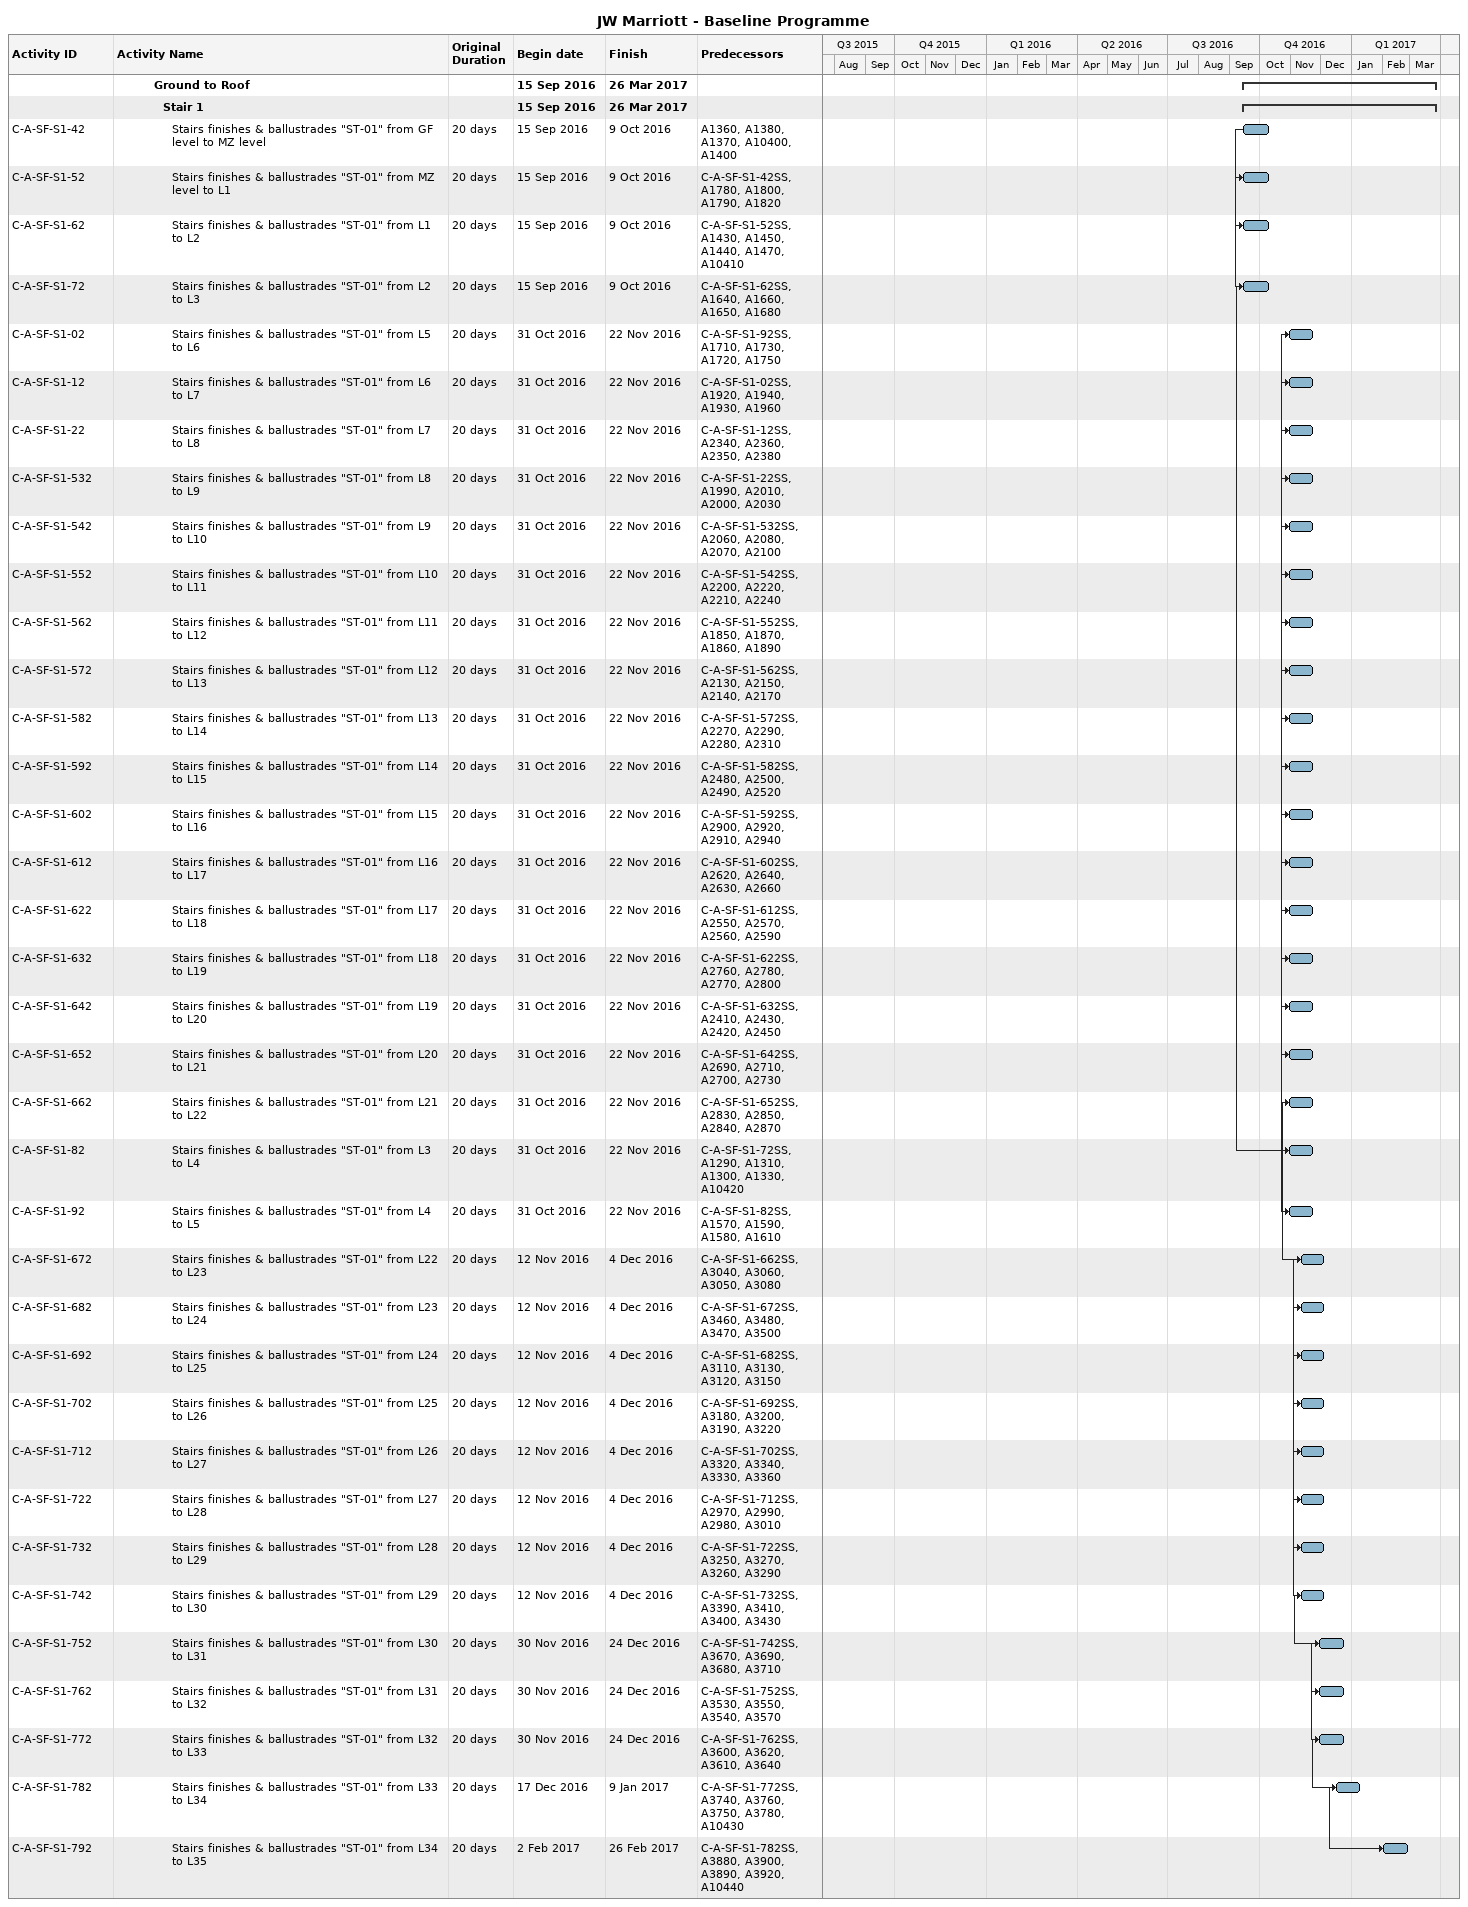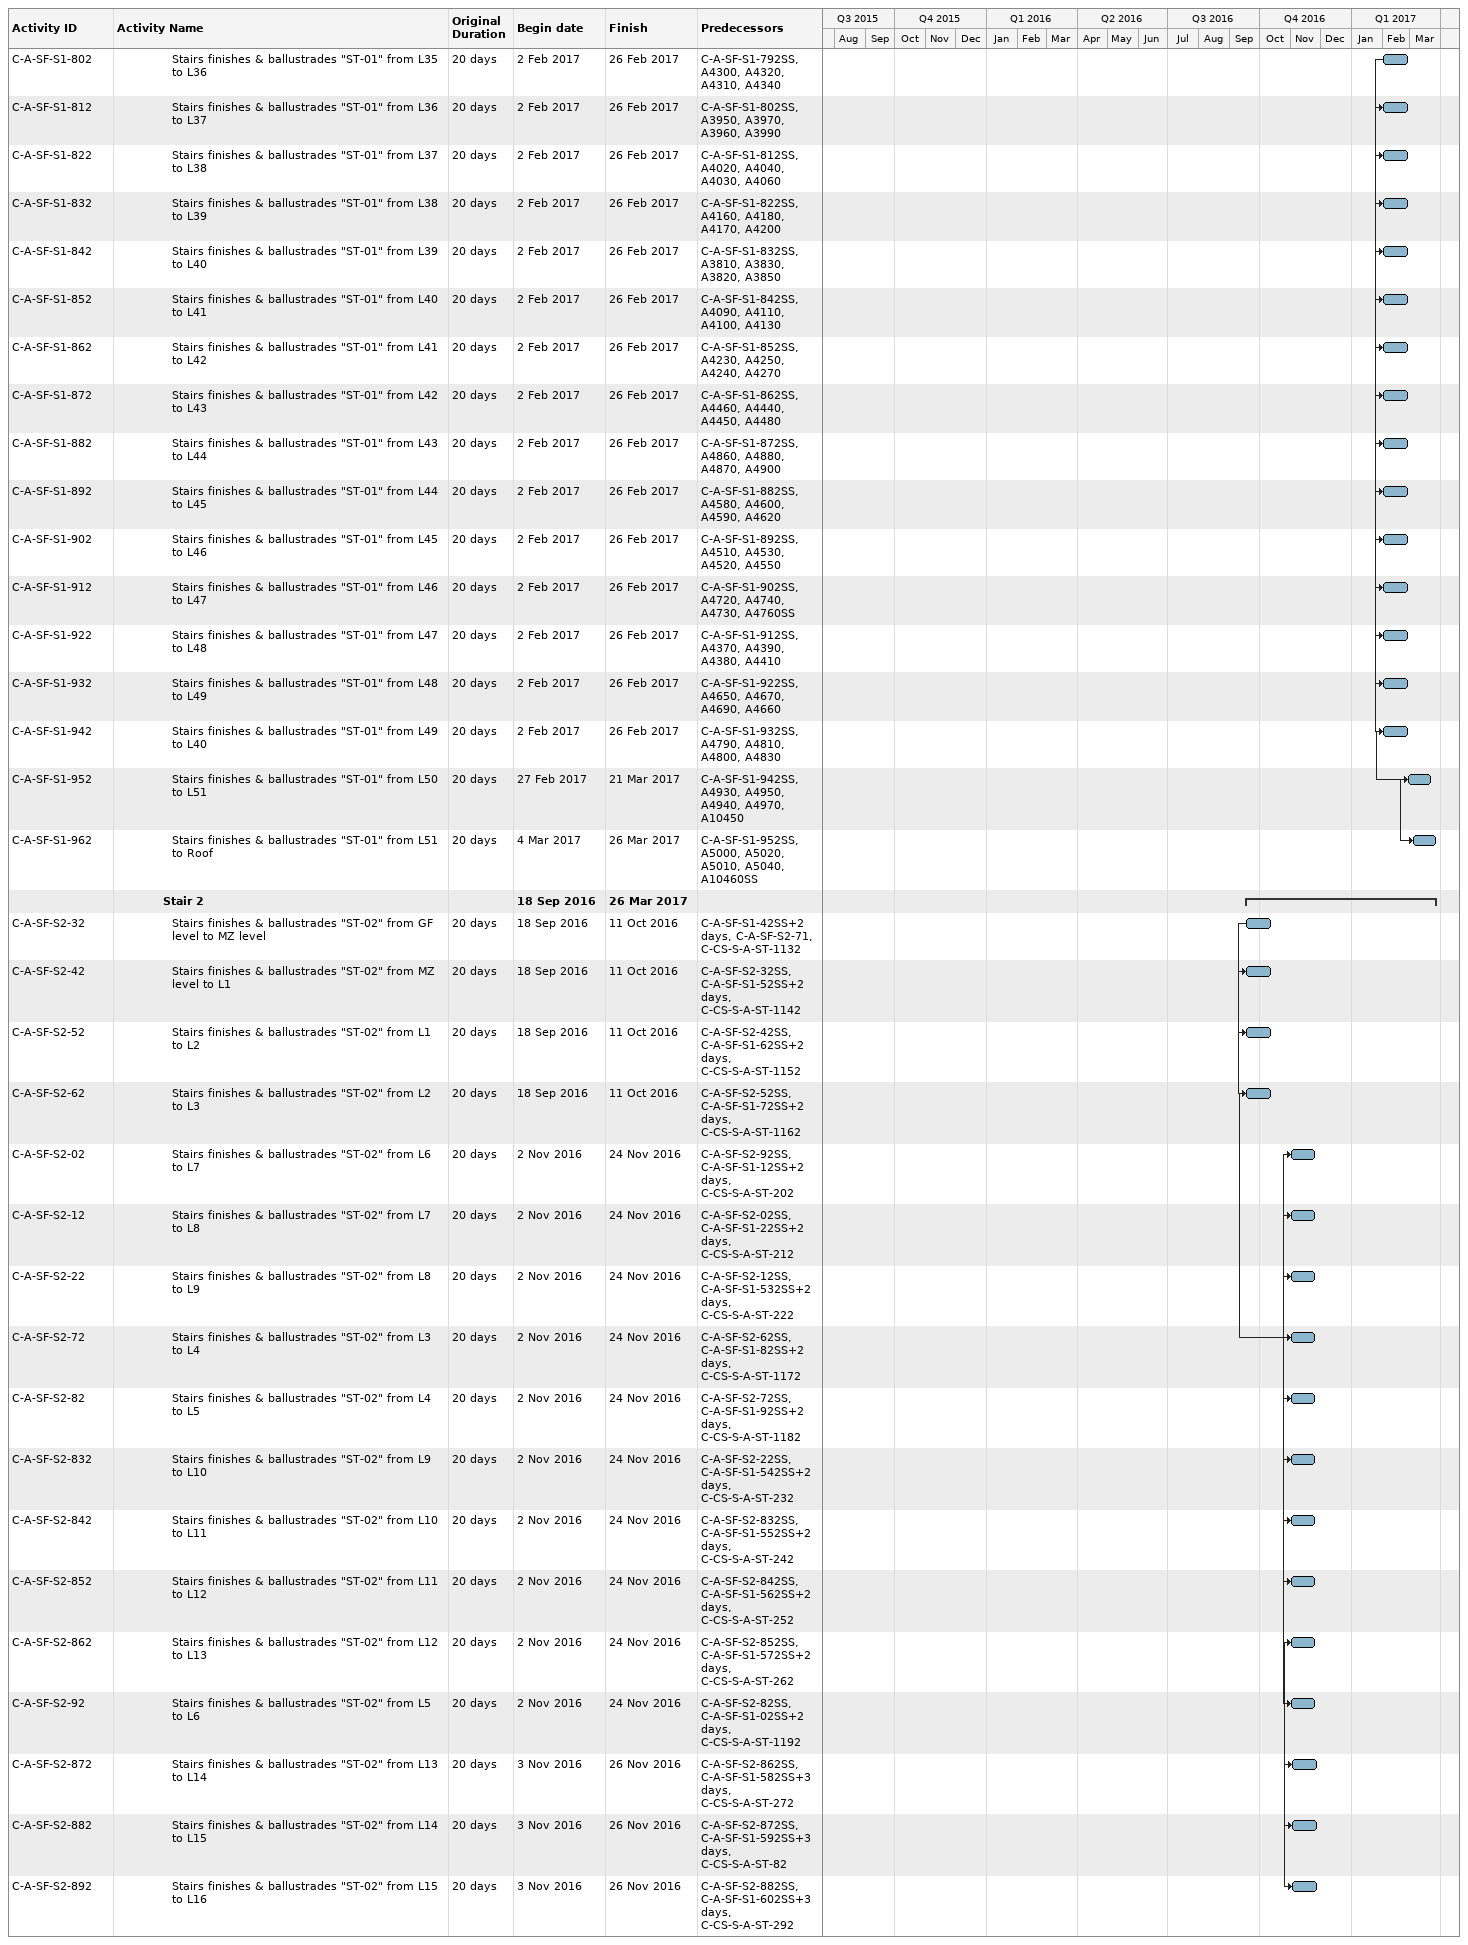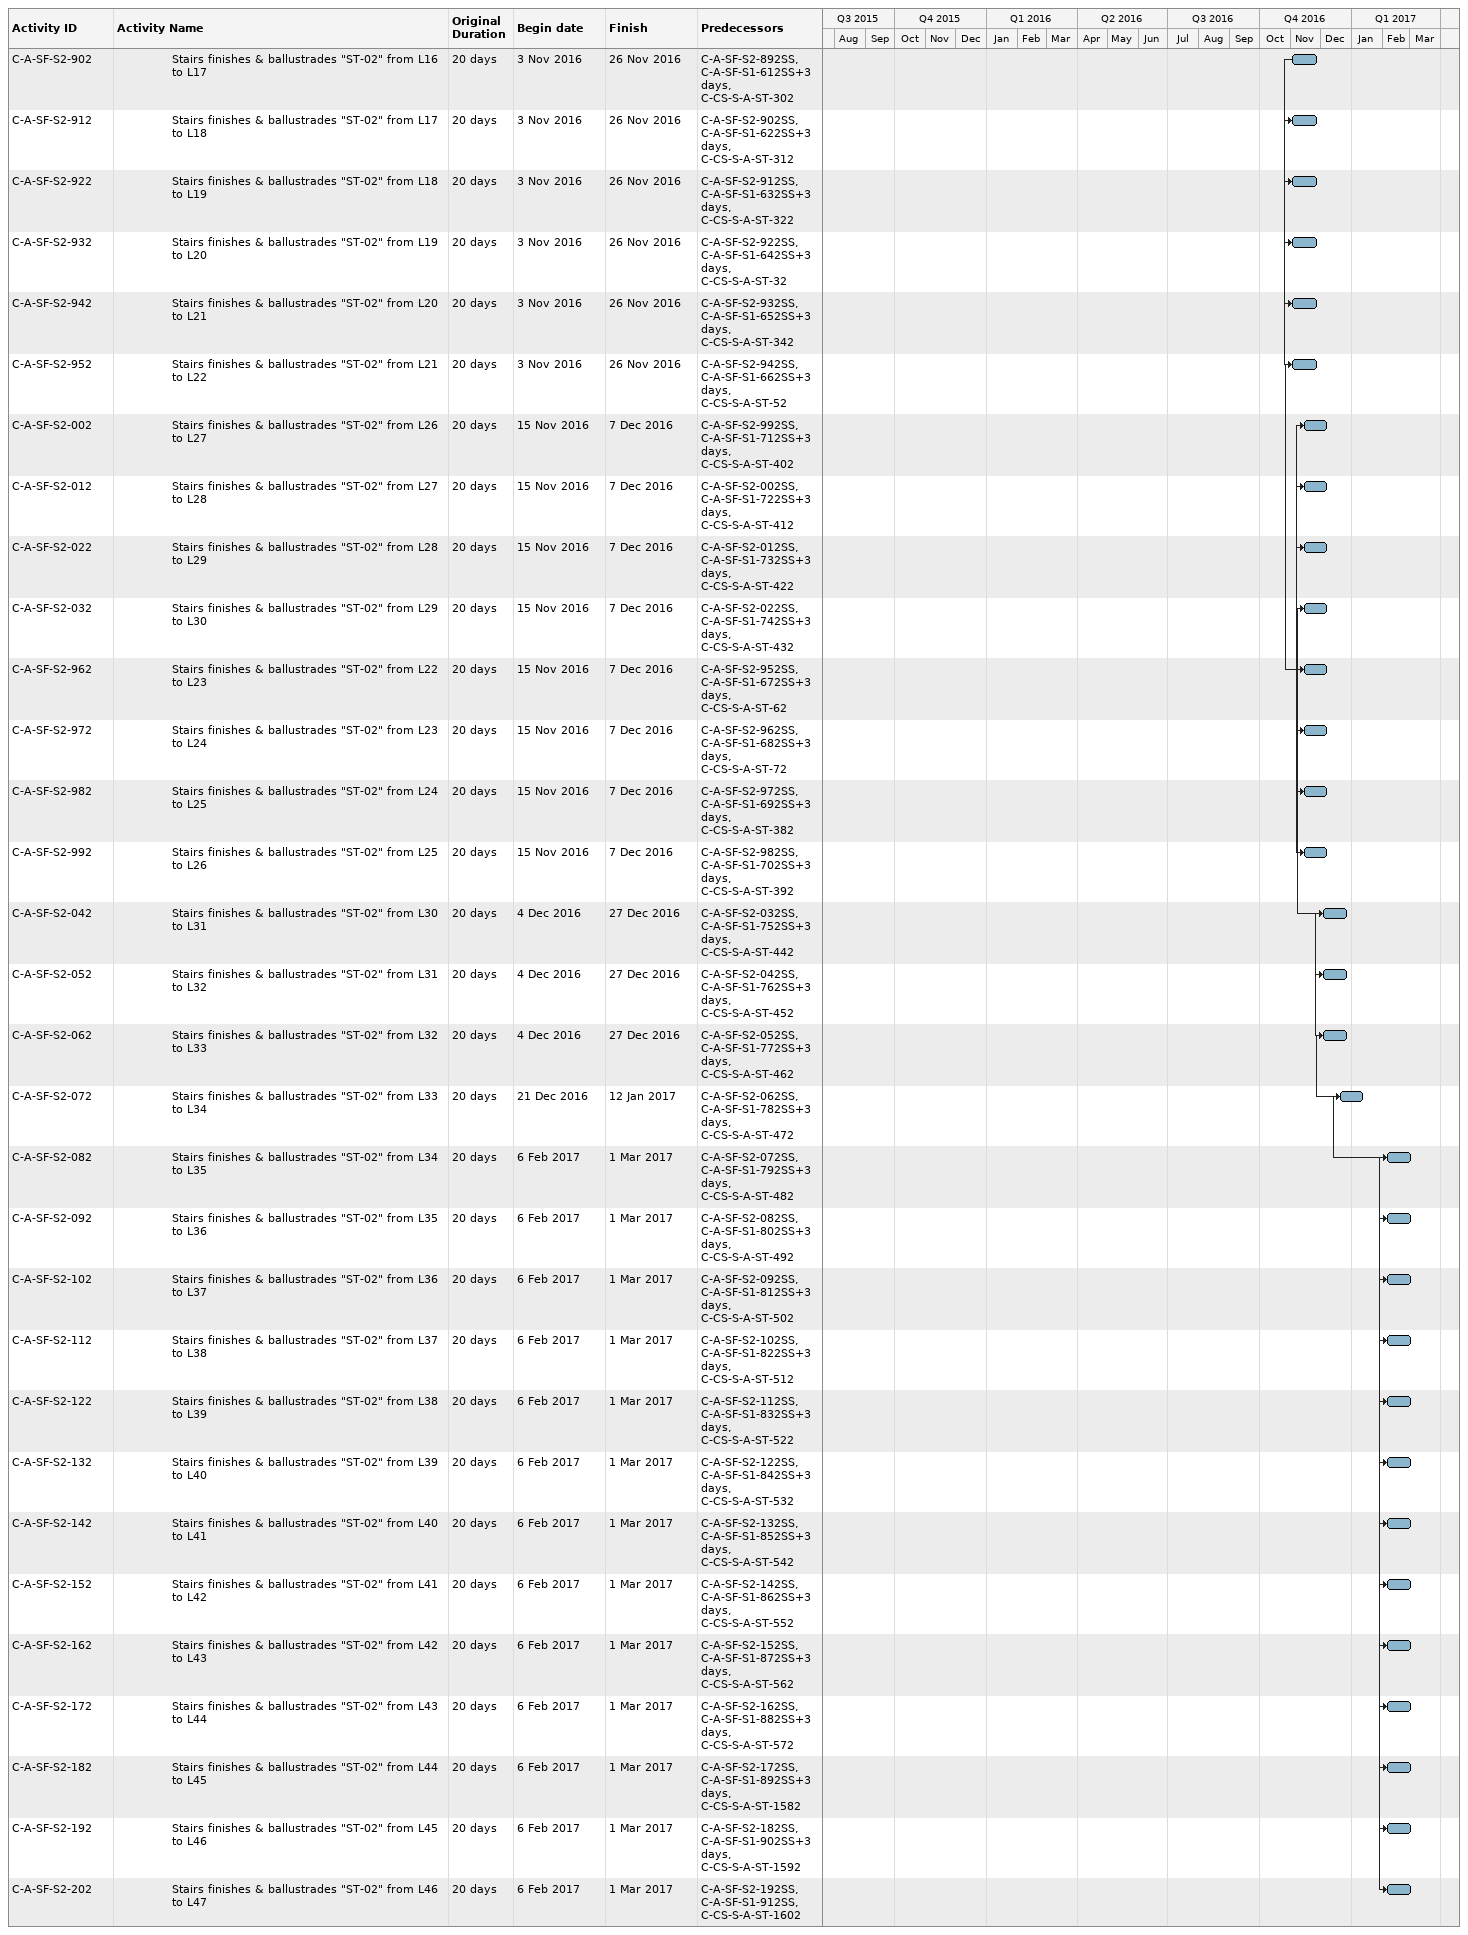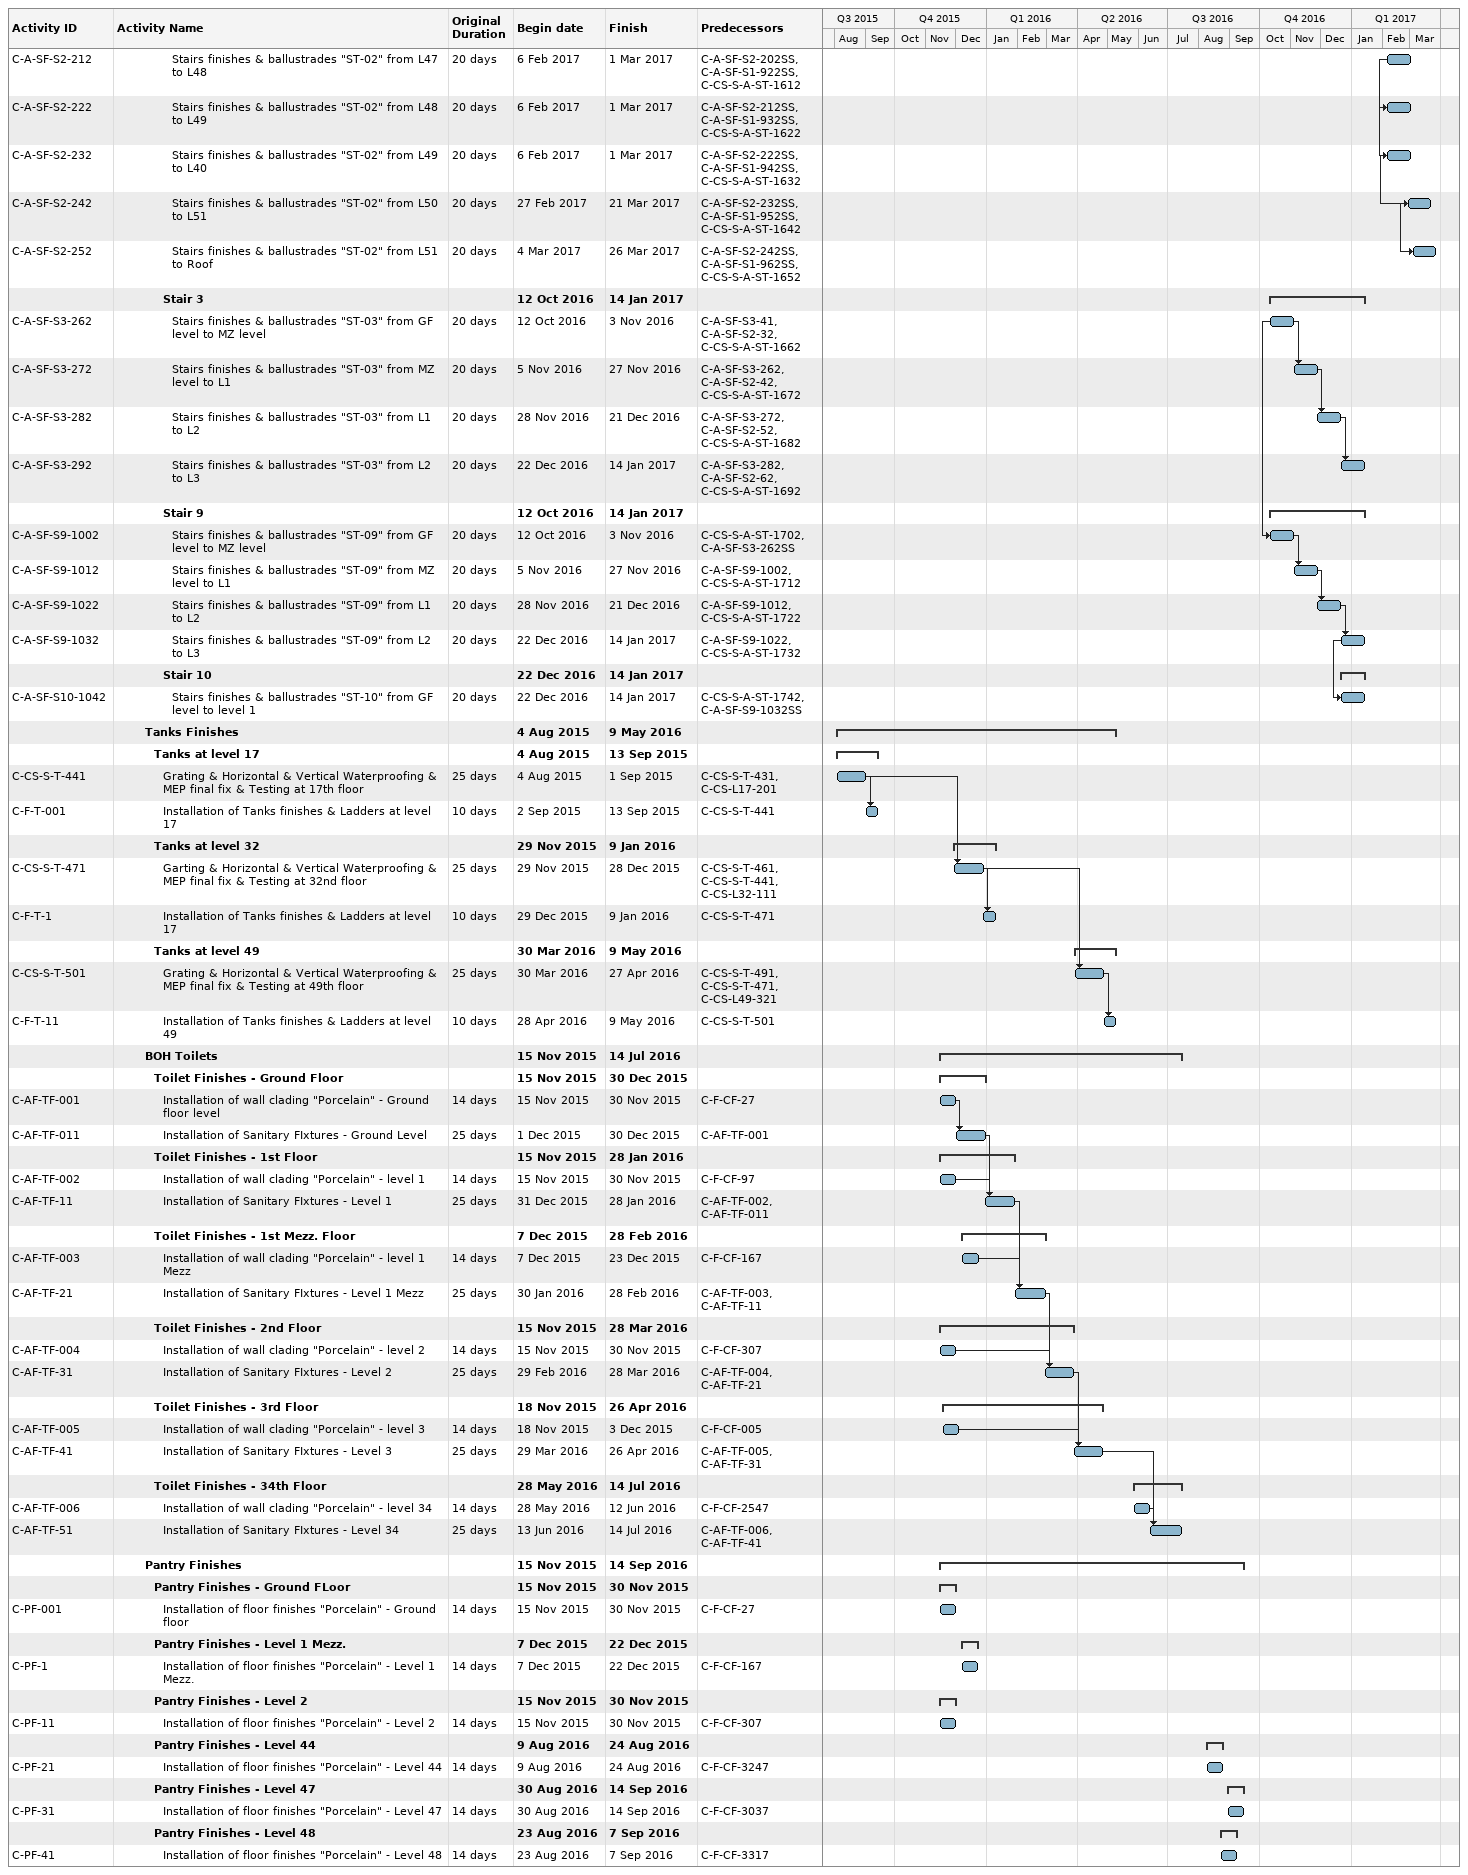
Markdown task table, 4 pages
JW Marriott - Baseline Programme

| ID | Level | Task | Original duration | Start | Finish | Predecessors |
|---|---|---|---|---|---|---|
|  | 5 | **Ground to Roof** |  | 2016-09-15 | 2017-03-26 |  |
|  | 6 | **Stair 1** |  | 2016-09-15 | 2017-03-26 |  |
| C-A-SF-S1-42 | 7 | Stairs finishes & ballustrades "ST-01" from GF level to MZ level | 20d | 2016-09-15 | 2016-10-09 | A1360, A1380, A1370, A10400, A1400 |
| C-A-SF-S1-52 | 7 | Stairs finishes & ballustrades "ST-01" from MZ level to L1 | 20d | 2016-09-15 | 2016-10-09 | C-A-SF-S1-42SS, A1780, A1800, A1790, A1820 |
| C-A-SF-S1-62 | 7 | Stairs finishes & ballustrades "ST-01" from L1 to L2 | 20d | 2016-09-15 | 2016-10-09 | C-A-SF-S1-52SS, A1430, A1450, A1440, A1470, A10410 |
| C-A-SF-S1-72 | 7 | Stairs finishes & ballustrades "ST-01" from L2 to L3 | 20d | 2016-09-15 | 2016-10-09 | C-A-SF-S1-62SS, A1640, A1660, A1650, A1680 |
| C-A-SF-S1-02 | 7 | Stairs finishes & ballustrades "ST-01" from L5 to L6 | 20d | 2016-10-31 | 2016-11-22 | C-A-SF-S1-92SS, A1710, A1730, A1720, A1750 |
| C-A-SF-S1-12 | 7 | Stairs finishes & ballustrades "ST-01" from L6 to L7 | 20d | 2016-10-31 | 2016-11-22 | C-A-SF-S1-02SS, A1920, A1940, A1930, A1960 |
| C-A-SF-S1-22 | 7 | Stairs finishes & ballustrades "ST-01" from L7 to L8 | 20d | 2016-10-31 | 2016-11-22 | C-A-SF-S1-12SS, A2340, A2360, A2350, A2380 |
| C-A-SF-S1-532 | 7 | Stairs finishes & ballustrades "ST-01" from L8 to L9 | 20d | 2016-10-31 | 2016-11-22 | C-A-SF-S1-22SS, A1990, A2010, A2000, A2030 |
| C-A-SF-S1-542 | 7 | Stairs finishes & ballustrades "ST-01" from L9 to L10 | 20d | 2016-10-31 | 2016-11-22 | C-A-SF-S1-532SS, A2060, A2080, A2070, A2100 |
| C-A-SF-S1-552 | 7 | Stairs finishes & ballustrades "ST-01" from L10 to L11 | 20d | 2016-10-31 | 2016-11-22 | C-A-SF-S1-542SS, A2200, A2220, A2210, A2240 |
| C-A-SF-S1-562 | 7 | Stairs finishes & ballustrades "ST-01" from L11 to L12 | 20d | 2016-10-31 | 2016-11-22 | C-A-SF-S1-552SS, A1850, A1870, A1860, A1890 |
| C-A-SF-S1-572 | 7 | Stairs finishes & ballustrades "ST-01" from L12 to L13 | 20d | 2016-10-31 | 2016-11-22 | C-A-SF-S1-562SS, A2130, A2150, A2140, A2170 |
| C-A-SF-S1-582 | 7 | Stairs finishes & ballustrades "ST-01" from L13 to L14 | 20d | 2016-10-31 | 2016-11-22 | C-A-SF-S1-572SS, A2270, A2290, A2280, A2310 |
| C-A-SF-S1-592 | 7 | Stairs finishes & ballustrades "ST-01" from L14 to L15 | 20d | 2016-10-31 | 2016-11-22 | C-A-SF-S1-582SS, A2480, A2500, A2490, A2520 |
| C-A-SF-S1-602 | 7 | Stairs finishes & ballustrades "ST-01" from L15 to L16 | 20d | 2016-10-31 | 2016-11-22 | C-A-SF-S1-592SS, A2900, A2920, A2910, A2940 |
| C-A-SF-S1-612 | 7 | Stairs finishes & ballustrades "ST-01" from L16 to L17 | 20d | 2016-10-31 | 2016-11-22 | C-A-SF-S1-602SS, A2620, A2640, A2630, A2660 |
| C-A-SF-S1-622 | 7 | Stairs finishes & ballustrades "ST-01" from L17 to L18 | 20d | 2016-10-31 | 2016-11-22 | C-A-SF-S1-612SS, A2550, A2570, A2560, A2590 |
| C-A-SF-S1-632 | 7 | Stairs finishes & ballustrades "ST-01" from L18 to L19 | 20d | 2016-10-31 | 2016-11-22 | C-A-SF-S1-622SS, A2760, A2780, A2770, A2800 |
| C-A-SF-S1-642 | 7 | Stairs finishes & ballustrades "ST-01" from L19 to L20 | 20d | 2016-10-31 | 2016-11-22 | C-A-SF-S1-632SS, A2410, A2430, A2420, A2450 |
| C-A-SF-S1-652 | 7 | Stairs finishes & ballustrades "ST-01" from L20 to L21 | 20d | 2016-10-31 | 2016-11-22 | C-A-SF-S1-642SS, A2690, A2710, A2700, A2730 |
| C-A-SF-S1-662 | 7 | Stairs finishes & ballustrades "ST-01" from L21 to L22 | 20d | 2016-10-31 | 2016-11-22 | C-A-SF-S1-652SS, A2830, A2850, A2840, A2870 |
| C-A-SF-S1-82 | 7 | Stairs finishes & ballustrades "ST-01" from L3 to L4 | 20d | 2016-10-31 | 2016-11-22 | C-A-SF-S1-72SS, A1290, A1310, A1300, A1330, A10420 |
| C-A-SF-S1-92 | 7 | Stairs finishes & ballustrades "ST-01" from L4 to L5 | 20d | 2016-10-31 | 2016-11-22 | C-A-SF-S1-82SS, A1570, A1590, A1580, A1610 |
| C-A-SF-S1-672 | 7 | Stairs finishes & ballustrades "ST-01" from L22 to L23 | 20d | 2016-11-12 | 2016-12-04 | C-A-SF-S1-662SS, A3040, A3060, A3050, A3080 |
| C-A-SF-S1-682 | 7 | Stairs finishes & ballustrades "ST-01" from L23 to L24 | 20d | 2016-11-12 | 2016-12-04 | C-A-SF-S1-672SS, A3460, A3480, A3470, A3500 |
| C-A-SF-S1-692 | 7 | Stairs finishes & ballustrades "ST-01" from L24 to L25 | 20d | 2016-11-12 | 2016-12-04 | C-A-SF-S1-682SS, A3110, A3130, A3120, A3150 |
| C-A-SF-S1-702 | 7 | Stairs finishes & ballustrades "ST-01" from L25 to L26 | 20d | 2016-11-12 | 2016-12-04 | C-A-SF-S1-692SS, A3180, A3200, A3190, A3220 |
| C-A-SF-S1-712 | 7 | Stairs finishes & ballustrades "ST-01" from L26 to L27 | 20d | 2016-11-12 | 2016-12-04 | C-A-SF-S1-702SS, A3320, A3340, A3330, A3360 |
| C-A-SF-S1-722 | 7 | Stairs finishes & ballustrades "ST-01" from L27 to L28 | 20d | 2016-11-12 | 2016-12-04 | C-A-SF-S1-712SS, A2970, A2990, A2980, A3010 |
| C-A-SF-S1-732 | 7 | Stairs finishes & ballustrades "ST-01" from L28 to L29 | 20d | 2016-11-12 | 2016-12-04 | C-A-SF-S1-722SS, A3250, A3270, A3260, A3290 |
| C-A-SF-S1-742 | 7 | Stairs finishes & ballustrades "ST-01" from L29 to L30 | 20d | 2016-11-12 | 2016-12-04 | C-A-SF-S1-732SS, A3390, A3410, A3400, A3430 |
| C-A-SF-S1-752 | 7 | Stairs finishes & ballustrades "ST-01" from L30 to L31 | 20d | 2016-11-30 | 2016-12-24 | C-A-SF-S1-742SS, A3670, A3690, A3680, A3710 |
| C-A-SF-S1-762 | 7 | Stairs finishes & ballustrades "ST-01" from L31 to L32 | 20d | 2016-11-30 | 2016-12-24 | C-A-SF-S1-752SS, A3530, A3550, A3540, A3570 |
| C-A-SF-S1-772 | 7 | Stairs finishes & ballustrades "ST-01" from L32 to L33 | 20d | 2016-11-30 | 2016-12-24 | C-A-SF-S1-762SS, A3600, A3620, A3610, A3640 |
| C-A-SF-S1-782 | 7 | Stairs finishes & ballustrades "ST-01" from L33 to L34 | 20d | 2016-12-17 | 2017-01-09 | C-A-SF-S1-772SS, A3740, A3760, A3750, A3780, A10430 |
| C-A-SF-S1-792 | 7 | Stairs finishes & ballustrades "ST-01" from L34 to L35 | 20d | 2017-02-02 | 2017-02-26 | C-A-SF-S1-782SS, A3880, A3900, A3890, A3920, A10440 |
| C-A-SF-S1-802 | 7 | Stairs finishes & ballustrades "ST-01" from L35 to L36 | 20d | 2017-02-02 | 2017-02-26 | C-A-SF-S1-792SS, A4300, A4320, A4310, A4340 |
| C-A-SF-S1-812 | 7 | Stairs finishes & ballustrades "ST-01" from L36 to L37 | 20d | 2017-02-02 | 2017-02-26 | C-A-SF-S1-802SS, A3950, A3970, A3960, A3990 |
| C-A-SF-S1-822 | 7 | Stairs finishes & ballustrades "ST-01" from L37 to L38 | 20d | 2017-02-02 | 2017-02-26 | C-A-SF-S1-812SS, A4020, A4040, A4030, A4060 |
| C-A-SF-S1-832 | 7 | Stairs finishes & ballustrades "ST-01" from L38 to L39 | 20d | 2017-02-02 | 2017-02-26 | C-A-SF-S1-822SS, A4160, A4180, A4170, A4200 |
| C-A-SF-S1-842 | 7 | Stairs finishes & ballustrades "ST-01" from L39 to L40 | 20d | 2017-02-02 | 2017-02-26 | C-A-SF-S1-832SS, A3810, A3830, A3820, A3850 |
| C-A-SF-S1-852 | 7 | Stairs finishes & ballustrades "ST-01" from L40 to L41 | 20d | 2017-02-02 | 2017-02-26 | C-A-SF-S1-842SS, A4090, A4110, A4100, A4130 |
| C-A-SF-S1-862 | 7 | Stairs finishes & ballustrades "ST-01" from L41 to L42 | 20d | 2017-02-02 | 2017-02-26 | C-A-SF-S1-852SS, A4230, A4250, A4240, A4270 |
| C-A-SF-S1-872 | 7 | Stairs finishes & ballustrades "ST-01" from L42 to L43 | 20d | 2017-02-02 | 2017-02-26 | C-A-SF-S1-862SS, A4460, A4440, A4450, A4480 |
| C-A-SF-S1-882 | 7 | Stairs finishes & ballustrades "ST-01" from L43 to L44 | 20d | 2017-02-02 | 2017-02-26 | C-A-SF-S1-872SS, A4860, A4880, A4870, A4900 |
| C-A-SF-S1-892 | 7 | Stairs finishes & ballustrades "ST-01" from L44 to L45 | 20d | 2017-02-02 | 2017-02-26 | C-A-SF-S1-882SS, A4580, A4600, A4590, A4620 |
| C-A-SF-S1-902 | 7 | Stairs finishes & ballustrades "ST-01" from L45 to L46 | 20d | 2017-02-02 | 2017-02-26 | C-A-SF-S1-892SS, A4510, A4530, A4520, A4550 |
| C-A-SF-S1-912 | 7 | Stairs finishes & ballustrades "ST-01" from L46 to L47 | 20d | 2017-02-02 | 2017-02-26 | C-A-SF-S1-902SS, A4720, A4740, A4730, A4760SS |
| C-A-SF-S1-922 | 7 | Stairs finishes & ballustrades "ST-01" from L47 to L48 | 20d | 2017-02-02 | 2017-02-26 | C-A-SF-S1-912SS, A4370, A4390, A4380, A4410 |
| C-A-SF-S1-932 | 7 | Stairs finishes & ballustrades "ST-01" from L48 to L49 | 20d | 2017-02-02 | 2017-02-26 | C-A-SF-S1-922SS, A4650, A4670, A4690, A4660 |
| C-A-SF-S1-942 | 7 | Stairs finishes & ballustrades "ST-01" from L49 to L40 | 20d | 2017-02-02 | 2017-02-26 | C-A-SF-S1-932SS, A4790, A4810, A4800, A4830 |
| C-A-SF-S1-952 | 7 | Stairs finishes & ballustrades "ST-01" from L50 to L51 | 20d | 2017-02-27 | 2017-03-21 | C-A-SF-S1-942SS, A4930, A4950, A4940, A4970, A10450 |
| C-A-SF-S1-962 | 7 | Stairs finishes & ballustrades "ST-01" from L51 to Roof | 20d | 2017-03-04 | 2017-03-26 | C-A-SF-S1-952SS, A5000, A5020, A5010, A5040, A10460SS |
|  | 6 | **Stair 2** |  | 2016-09-18 | 2017-03-26 |  |
| C-A-SF-S2-32 | 7 | Stairs finishes & ballustrades "ST-02" from GF level to MZ level | 20d | 2016-09-18 | 2016-10-11 | C-A-SF-S1-42SS+2d, C-A-SF-S2-71, C-CS-S-A-ST-1132 |
| C-A-SF-S2-42 | 7 | Stairs finishes & ballustrades "ST-02" from MZ level to L1 | 20d | 2016-09-18 | 2016-10-11 | C-A-SF-S2-32SS, C-A-SF-S1-52SS+2d, C-CS-S-A-ST-1142 |
| C-A-SF-S2-52 | 7 | Stairs finishes & ballustrades "ST-02" from L1 to L2 | 20d | 2016-09-18 | 2016-10-11 | C-A-SF-S2-42SS, C-A-SF-S1-62SS+2d, C-CS-S-A-ST-1152 |
| C-A-SF-S2-62 | 7 | Stairs finishes & ballustrades "ST-02" from L2 to L3 | 20d | 2016-09-18 | 2016-10-11 | C-A-SF-S2-52SS, C-A-SF-S1-72SS+2d, C-CS-S-A-ST-1162 |
| C-A-SF-S2-02 | 7 | Stairs finishes & ballustrades "ST-02" from L6 to L7 | 20d | 2016-11-02 | 2016-11-24 | C-A-SF-S2-92SS, C-A-SF-S1-12SS+2d, C-CS-S-A-ST-202 |
| C-A-SF-S2-12 | 7 | Stairs finishes & ballustrades "ST-02" from L7 to L8 | 20d | 2016-11-02 | 2016-11-24 | C-A-SF-S2-02SS, C-A-SF-S1-22SS+2d, C-CS-S-A-ST-212 |
| C-A-SF-S2-22 | 7 | Stairs finishes & ballustrades "ST-02" from L8 to L9 | 20d | 2016-11-02 | 2016-11-24 | C-A-SF-S2-12SS, C-A-SF-S1-532SS+2d, C-CS-S-A-ST-222 |
| C-A-SF-S2-72 | 7 | Stairs finishes & ballustrades "ST-02" from L3 to L4 | 20d | 2016-11-02 | 2016-11-24 | C-A-SF-S2-62SS, C-A-SF-S1-82SS+2d, C-CS-S-A-ST-1172 |
| C-A-SF-S2-82 | 7 | Stairs finishes & ballustrades "ST-02" from L4 to L5 | 20d | 2016-11-02 | 2016-11-24 | C-A-SF-S2-72SS, C-A-SF-S1-92SS+2d, C-CS-S-A-ST-1182 |
| C-A-SF-S2-832 | 7 | Stairs finishes & ballustrades "ST-02" from L9 to L10 | 20d | 2016-11-02 | 2016-11-24 | C-A-SF-S2-22SS, C-A-SF-S1-542SS+2d, C-CS-S-A-ST-232 |
| C-A-SF-S2-842 | 7 | Stairs finishes & ballustrades "ST-02" from L10 to L11 | 20d | 2016-11-02 | 2016-11-24 | C-A-SF-S2-832SS, C-A-SF-S1-552SS+2d, C-CS-S-A-ST-242 |
| C-A-SF-S2-852 | 7 | Stairs finishes & ballustrades "ST-02" from L11 to L12 | 20d | 2016-11-02 | 2016-11-24 | C-A-SF-S2-842SS, C-A-SF-S1-562SS+2d, C-CS-S-A-ST-252 |
| C-A-SF-S2-862 | 7 | Stairs finishes & ballustrades "ST-02" from L12 to L13 | 20d | 2016-11-02 | 2016-11-24 | C-A-SF-S2-852SS, C-A-SF-S1-572SS+2d, C-CS-S-A-ST-262 |
| C-A-SF-S2-92 | 7 | Stairs finishes & ballustrades "ST-02" from L5 to L6 | 20d | 2016-11-02 | 2016-11-24 | C-A-SF-S2-82SS, C-A-SF-S1-02SS+2d, C-CS-S-A-ST-1192 |
| C-A-SF-S2-872 | 7 | Stairs finishes & ballustrades "ST-02" from L13 to L14 | 20d | 2016-11-03 | 2016-11-26 | C-A-SF-S2-862SS, C-A-SF-S1-582SS+3d, C-CS-S-A-ST-272 |
| C-A-SF-S2-882 | 7 | Stairs finishes & ballustrades "ST-02" from L14 to L15 | 20d | 2016-11-03 | 2016-11-26 | C-A-SF-S2-872SS, C-A-SF-S1-592SS+3d, C-CS-S-A-ST-82 |
| C-A-SF-S2-892 | 7 | Stairs finishes & ballustrades "ST-02" from L15 to L16 | 20d | 2016-11-03 | 2016-11-26 | C-A-SF-S2-882SS, C-A-SF-S1-602SS+3d, C-CS-S-A-ST-292 |
| C-A-SF-S2-902 | 7 | Stairs finishes & ballustrades "ST-02" from L16 to L17 | 20d | 2016-11-03 | 2016-11-26 | C-A-SF-S2-892SS, C-A-SF-S1-612SS+3d, C-CS-S-A-ST-302 |
| C-A-SF-S2-912 | 7 | Stairs finishes & ballustrades "ST-02" from L17 to L18 | 20d | 2016-11-03 | 2016-11-26 | C-A-SF-S2-902SS, C-A-SF-S1-622SS+3d, C-CS-S-A-ST-312 |
| C-A-SF-S2-922 | 7 | Stairs finishes & ballustrades "ST-02" from L18 to L19 | 20d | 2016-11-03 | 2016-11-26 | C-A-SF-S2-912SS, C-A-SF-S1-632SS+3d, C-CS-S-A-ST-322 |
| C-A-SF-S2-932 | 7 | Stairs finishes & ballustrades "ST-02" from L19 to L20 | 20d | 2016-11-03 | 2016-11-26 | C-A-SF-S2-922SS, C-A-SF-S1-642SS+3d, C-CS-S-A-ST-32 |
| C-A-SF-S2-942 | 7 | Stairs finishes & ballustrades "ST-02" from L20 to L21 | 20d | 2016-11-03 | 2016-11-26 | C-A-SF-S2-932SS, C-A-SF-S1-652SS+3d, C-CS-S-A-ST-342 |
| C-A-SF-S2-952 | 7 | Stairs finishes & ballustrades "ST-02" from L21 to L22 | 20d | 2016-11-03 | 2016-11-26 | C-A-SF-S2-942SS, C-A-SF-S1-662SS+3d, C-CS-S-A-ST-52 |
| C-A-SF-S2-002 | 7 | Stairs finishes & ballustrades "ST-02" from L26 to L27 | 20d | 2016-11-15 | 2016-12-07 | C-A-SF-S2-992SS, C-A-SF-S1-712SS+3d, C-CS-S-A-ST-402 |
| C-A-SF-S2-012 | 7 | Stairs finishes & ballustrades "ST-02" from L27 to L28 | 20d | 2016-11-15 | 2016-12-07 | C-A-SF-S2-002SS, C-A-SF-S1-722SS+3d, C-CS-S-A-ST-412 |
| C-A-SF-S2-022 | 7 | Stairs finishes & ballustrades "ST-02" from L28 to L29 | 20d | 2016-11-15 | 2016-12-07 | C-A-SF-S2-012SS, C-A-SF-S1-732SS+3d, C-CS-S-A-ST-422 |
| C-A-SF-S2-032 | 7 | Stairs finishes & ballustrades "ST-02" from L29 to L30 | 20d | 2016-11-15 | 2016-12-07 | C-A-SF-S2-022SS, C-A-SF-S1-742SS+3d, C-CS-S-A-ST-432 |
| C-A-SF-S2-962 | 7 | Stairs finishes & ballustrades "ST-02" from L22 to L23 | 20d | 2016-11-15 | 2016-12-07 | C-A-SF-S2-952SS, C-A-SF-S1-672SS+3d, C-CS-S-A-ST-62 |
| C-A-SF-S2-972 | 7 | Stairs finishes & ballustrades "ST-02" from L23 to L24 | 20d | 2016-11-15 | 2016-12-07 | C-A-SF-S2-962SS, C-A-SF-S1-682SS+3d, C-CS-S-A-ST-72 |
| C-A-SF-S2-982 | 7 | Stairs finishes & ballustrades "ST-02" from L24 to L25 | 20d | 2016-11-15 | 2016-12-07 | C-A-SF-S2-972SS, C-A-SF-S1-692SS+3d, C-CS-S-A-ST-382 |
| C-A-SF-S2-992 | 7 | Stairs finishes & ballustrades "ST-02" from L25 to L26 | 20d | 2016-11-15 | 2016-12-07 | C-A-SF-S2-982SS, C-A-SF-S1-702SS+3d, C-CS-S-A-ST-392 |
| C-A-SF-S2-042 | 7 | Stairs finishes & ballustrades "ST-02" from L30 to L31 | 20d | 2016-12-04 | 2016-12-27 | C-A-SF-S2-032SS, C-A-SF-S1-752SS+3d, C-CS-S-A-ST-442 |
| C-A-SF-S2-052 | 7 | Stairs finishes & ballustrades "ST-02" from L31 to L32 | 20d | 2016-12-04 | 2016-12-27 | C-A-SF-S2-042SS, C-A-SF-S1-762SS+3d, C-CS-S-A-ST-452 |
| C-A-SF-S2-062 | 7 | Stairs finishes & ballustrades "ST-02" from L32 to L33 | 20d | 2016-12-04 | 2016-12-27 | C-A-SF-S2-052SS, C-A-SF-S1-772SS+3d, C-CS-S-A-ST-462 |
| C-A-SF-S2-072 | 7 | Stairs finishes & ballustrades "ST-02" from L33 to L34 | 20d | 2016-12-21 | 2017-01-12 | C-A-SF-S2-062SS, C-A-SF-S1-782SS+3d, C-CS-S-A-ST-472 |
| C-A-SF-S2-082 | 7 | Stairs finishes & ballustrades "ST-02" from L34 to L35 | 20d | 2017-02-06 | 2017-03-01 | C-A-SF-S2-072SS, C-A-SF-S1-792SS+3d, C-CS-S-A-ST-482 |
| C-A-SF-S2-092 | 7 | Stairs finishes & ballustrades "ST-02" from L35 to L36 | 20d | 2017-02-06 | 2017-03-01 | C-A-SF-S2-082SS, C-A-SF-S1-802SS+3d, C-CS-S-A-ST-492 |
| C-A-SF-S2-102 | 7 | Stairs finishes & ballustrades "ST-02" from L36 to L37 | 20d | 2017-02-06 | 2017-03-01 | C-A-SF-S2-092SS, C-A-SF-S1-812SS+3d, C-CS-S-A-ST-502 |
| C-A-SF-S2-112 | 7 | Stairs finishes & ballustrades "ST-02" from L37 to L38 | 20d | 2017-02-06 | 2017-03-01 | C-A-SF-S2-102SS, C-A-SF-S1-822SS+3d, C-CS-S-A-ST-512 |
| C-A-SF-S2-122 | 7 | Stairs finishes & ballustrades "ST-02" from L38 to L39 | 20d | 2017-02-06 | 2017-03-01 | C-A-SF-S2-112SS, C-A-SF-S1-832SS+3d, C-CS-S-A-ST-522 |
| C-A-SF-S2-132 | 7 | Stairs finishes & ballustrades "ST-02" from L39 to L40 | 20d | 2017-02-06 | 2017-03-01 | C-A-SF-S2-122SS, C-A-SF-S1-842SS+3d, C-CS-S-A-ST-532 |
| C-A-SF-S2-142 | 7 | Stairs finishes & ballustrades "ST-02" from L40 to L41 | 20d | 2017-02-06 | 2017-03-01 | C-A-SF-S2-132SS, C-A-SF-S1-852SS+3d, C-CS-S-A-ST-542 |
| C-A-SF-S2-152 | 7 | Stairs finishes & ballustrades "ST-02" from L41 to L42 | 20d | 2017-02-06 | 2017-03-01 | C-A-SF-S2-142SS, C-A-SF-S1-862SS+3d, C-CS-S-A-ST-552 |
| C-A-SF-S2-162 | 7 | Stairs finishes & ballustrades "ST-02" from L42 to L43 | 20d | 2017-02-06 | 2017-03-01 | C-A-SF-S2-152SS, C-A-SF-S1-872SS+3d, C-CS-S-A-ST-562 |
| C-A-SF-S2-172 | 7 | Stairs finishes & ballustrades "ST-02" from L43 to L44 | 20d | 2017-02-06 | 2017-03-01 | C-A-SF-S2-162SS, C-A-SF-S1-882SS+3d, C-CS-S-A-ST-572 |
| C-A-SF-S2-182 | 7 | Stairs finishes & ballustrades "ST-02" from L44 to L45 | 20d | 2017-02-06 | 2017-03-01 | C-A-SF-S2-172SS, C-A-SF-S1-892SS+3d, C-CS-S-A-ST-1582 |
| C-A-SF-S2-192 | 7 | Stairs finishes & ballustrades "ST-02" from L45 to L46 | 20d | 2017-02-06 | 2017-03-01 | C-A-SF-S2-182SS, C-A-SF-S1-902SS+3d, C-CS-S-A-ST-1592 |
| C-A-SF-S2-202 | 7 | Stairs finishes & ballustrades "ST-02" from L46 to L47 | 20d | 2017-02-06 | 2017-03-01 | C-A-SF-S2-192SS, C-A-SF-S1-912SS, C-CS-S-A-ST-1602 |
| C-A-SF-S2-212 | 7 | Stairs finishes & ballustrades "ST-02" from L47 to L48 | 20d | 2017-02-06 | 2017-03-01 | C-A-SF-S2-202SS, C-A-SF-S1-922SS, C-CS-S-A-ST-1612 |
| C-A-SF-S2-222 | 7 | Stairs finishes & ballustrades "ST-02" from L48 to L49 | 20d | 2017-02-06 | 2017-03-01 | C-A-SF-S2-212SS, C-A-SF-S1-932SS, C-CS-S-A-ST-1622 |
| C-A-SF-S2-232 | 7 | Stairs finishes & ballustrades "ST-02" from L49 to L40 | 20d | 2017-02-06 | 2017-03-01 | C-A-SF-S2-222SS, C-A-SF-S1-942SS, C-CS-S-A-ST-1632 |
| C-A-SF-S2-242 | 7 | Stairs finishes & ballustrades "ST-02" from L50 to L51 | 20d | 2017-02-27 | 2017-03-21 | C-A-SF-S2-232SS, C-A-SF-S1-952SS, C-CS-S-A-ST-1642 |
| C-A-SF-S2-252 | 7 | Stairs finishes & ballustrades "ST-02" from L51 to Roof | 20d | 2017-03-04 | 2017-03-26 | C-A-SF-S2-242SS, C-A-SF-S1-962SS, C-CS-S-A-ST-1652 |
|  | 6 | **Stair 3** |  | 2016-10-12 | 2017-01-14 |  |
| C-A-SF-S3-262 | 7 | Stairs finishes & ballustrades "ST-03" from GF level to MZ level | 20d | 2016-10-12 | 2016-11-03 | C-A-SF-S3-41, C-A-SF-S2-32, C-CS-S-A-ST-1662 |
| C-A-SF-S3-272 | 7 | Stairs finishes & ballustrades "ST-03" from MZ level to L1 | 20d | 2016-11-05 | 2016-11-27 | C-A-SF-S3-262, C-A-SF-S2-42, C-CS-S-A-ST-1672 |
| C-A-SF-S3-282 | 7 | Stairs finishes & ballustrades "ST-03" from L1 to L2 | 20d | 2016-11-28 | 2016-12-21 | C-A-SF-S3-272, C-A-SF-S2-52, C-CS-S-A-ST-1682 |
| C-A-SF-S3-292 | 7 | Stairs finishes & ballustrades "ST-03" from L2 to L3 | 20d | 2016-12-22 | 2017-01-14 | C-A-SF-S3-282, C-A-SF-S2-62, C-CS-S-A-ST-1692 |
|  | 6 | **Stair 9** |  | 2016-10-12 | 2017-01-14 |  |
| C-A-SF-S9-1002 | 7 | Stairs finishes & ballustrades "ST-09" from GF level to MZ level | 20d | 2016-10-12 | 2016-11-03 | C-CS-S-A-ST-1702, C-A-SF-S3-262SS |
| C-A-SF-S9-1012 | 7 | Stairs finishes & ballustrades "ST-09" from MZ level to L1 | 20d | 2016-11-05 | 2016-11-27 | C-A-SF-S9-1002, C-CS-S-A-ST-1712 |
| C-A-SF-S9-1022 | 7 | Stairs finishes & ballustrades "ST-09" from L1 to L2 | 20d | 2016-11-28 | 2016-12-21 | C-A-SF-S9-1012, C-CS-S-A-ST-1722 |
| C-A-SF-S9-1032 | 7 | Stairs finishes & ballustrades "ST-09" from L2 to L3 | 20d | 2016-12-22 | 2017-01-14 | C-A-SF-S9-1022, C-CS-S-A-ST-1732 |
|  | 6 | **Stair 10** |  | 2016-12-22 | 2017-01-14 |  |
| C-A-SF-S10-1042 | 7 | Stairs finishes & ballustrades "ST-10" from GF level to level 1 | 20d | 2016-12-22 | 2017-01-14 | C-CS-S-A-ST-1742, C-A-SF-S9-1032SS |
|  | 4 | **Tanks Finishes** |  | 2015-08-04 | 2016-05-09 |  |
|  | 5 | **Tanks at level 17** |  | 2015-08-04 | 2015-09-13 |  |
| C-CS-S-T-441 | 6 | Grating & Horizontal & Vertical Waterproofing & MEP final fix & Testing at 17th floor | 25d | 2015-08-04 | 2015-09-01 | C-CS-S-T-431, C-CS-L17-201 |
| C-F-T-001 | 6 | Installation of Tanks finishes & Ladders at level 17 | 10d | 2015-09-02 | 2015-09-13 | C-CS-S-T-441 |
|  | 5 | **Tanks at level 32** |  | 2015-11-29 | 2016-01-09 |  |
| C-CS-S-T-471 | 6 | Garting & Horizontal & Vertical Waterproofing & MEP final fix & Testing at 32nd floor | 25d | 2015-11-29 | 2015-12-28 | C-CS-S-T-461, C-CS-S-T-441, C-CS-L32-111 |
| C-F-T-1 | 6 | Installation of Tanks finishes & Ladders at level 17 | 10d | 2015-12-29 | 2016-01-09 | C-CS-S-T-471 |
|  | 5 | **Tanks at level 49** |  | 2016-03-30 | 2016-05-09 |  |
| C-CS-S-T-501 | 6 | Grating & Horizontal & Vertical Waterproofing & MEP final fix & Testing at 49th floor | 25d | 2016-03-30 | 2016-04-27 | C-CS-S-T-491, C-CS-S-T-471, C-CS-L49-321 |
| C-F-T-11 | 6 | Installation of Tanks finishes & Ladders at level 49 | 10d | 2016-04-28 | 2016-05-09 | C-CS-S-T-501 |
|  | 4 | **BOH Toilets** |  | 2015-11-15 | 2016-07-14 |  |
|  | 5 | **Toilet Finishes - Ground Floor** |  | 2015-11-15 | 2015-12-30 |  |
| C-AF-TF-001 | 6 | Installation of wall clading "Porcelain" - Ground floor level | 14d | 2015-11-15 | 2015-11-30 | C-F-CF-27 |
| C-AF-TF-011 | 6 | Installation of Sanitary FIxtures - Ground Level | 25d | 2015-12-01 | 2015-12-30 | C-AF-TF-001 |
|  | 5 | **Toilet Finishes - 1st Floor** |  | 2015-11-15 | 2016-01-28 |  |
| C-AF-TF-002 | 6 | Installation of wall clading "Porcelain" - level 1 | 14d | 2015-11-15 | 2015-11-30 | C-F-CF-97 |
| C-AF-TF-11 | 6 | Installation of Sanitary FIxtures - Level 1 | 25d | 2015-12-31 | 2016-01-28 | C-AF-TF-002, C-AF-TF-011 |
|  | 5 | **Toilet Finishes - 1st Mezz. Floor** |  | 2015-12-07 | 2016-02-28 |  |
| C-AF-TF-003 | 6 | Installation of wall clading "Porcelain" - level 1 Mezz | 14d | 2015-12-07 | 2015-12-23 | C-F-CF-167 |
| C-AF-TF-21 | 6 | Installation of Sanitary FIxtures - Level 1 Mezz | 25d | 2016-01-30 | 2016-02-28 | C-AF-TF-003, C-AF-TF-11 |
|  | 5 | **Toilet Finishes - 2nd Floor** |  | 2015-11-15 | 2016-03-28 |  |
| C-AF-TF-004 | 6 | Installation of wall clading "Porcelain" - level 2 | 14d | 2015-11-15 | 2015-11-30 | C-F-CF-307 |
| C-AF-TF-31 | 6 | Installation of Sanitary FIxtures - Level 2 | 25d | 2016-02-29 | 2016-03-28 | C-AF-TF-004, C-AF-TF-21 |
|  | 5 | **Toilet Finishes - 3rd Floor** |  | 2015-11-18 | 2016-04-26 |  |
| C-AF-TF-005 | 6 | Installation of wall clading "Porcelain" - level 3 | 14d | 2015-11-18 | 2015-12-03 | C-F-CF-005 |
| C-AF-TF-41 | 6 | Installation of Sanitary FIxtures - Level 3 | 25d | 2016-03-29 | 2016-04-26 | C-AF-TF-005, C-AF-TF-31 |
|  | 5 | **Toilet Finishes - 34th Floor** |  | 2016-05-28 | 2016-07-14 |  |
| C-AF-TF-006 | 6 | Installation of wall clading "Porcelain" - level 34 | 14d | 2016-05-28 | 2016-06-12 | C-F-CF-2547 |
| C-AF-TF-51 | 6 | Installation of Sanitary FIxtures - Level 34 | 25d | 2016-06-13 | 2016-07-14 | C-AF-TF-006, C-AF-TF-41 |
|  | 4 | **Pantry Finishes** |  | 2015-11-15 | 2016-09-14 |  |
|  | 5 | **Pantry Finishes - Ground FLoor** |  | 2015-11-15 | 2015-11-30 |  |
| C-PF-001 | 6 | Installation of floor finishes "Porcelain" - Ground floor | 14d | 2015-11-15 | 2015-11-30 | C-F-CF-27 |
|  | 5 | **Pantry Finishes - Level 1 Mezz.** |  | 2015-12-07 | 2015-12-22 |  |
| C-PF-1 | 6 | Installation of floor finishes "Porcelain" - Level 1 Mezz. | 14d | 2015-12-07 | 2015-12-22 | C-F-CF-167 |
|  | 5 | **Pantry Finishes - Level 2** |  | 2015-11-15 | 2015-11-30 |  |
| C-PF-11 | 6 | Installation of floor finishes "Porcelain" - Level 2 | 14d | 2015-11-15 | 2015-11-30 | C-F-CF-307 |
|  | 5 | **Pantry Finishes - Level 44** |  | 2016-08-09 | 2016-08-24 |  |
| C-PF-21 | 6 | Installation of floor finishes "Porcelain" - Level 44 | 14d | 2016-08-09 | 2016-08-24 | C-F-CF-3247 |
|  | 5 | **Pantry Finishes - Level 47** |  | 2016-08-30 | 2016-09-14 |  |
| C-PF-31 | 6 | Installation of floor finishes "Porcelain" - Level 47 | 14d | 2016-08-30 | 2016-09-14 | C-F-CF-3037 |
|  | 5 | **Pantry Finishes - Level 48** |  | 2016-08-23 | 2016-09-07 |  |
| C-PF-41 | 6 | Installation of floor finishes "Porcelain" - Level 48 | 14d | 2016-08-23 | 2016-09-07 | C-F-CF-3317 |
